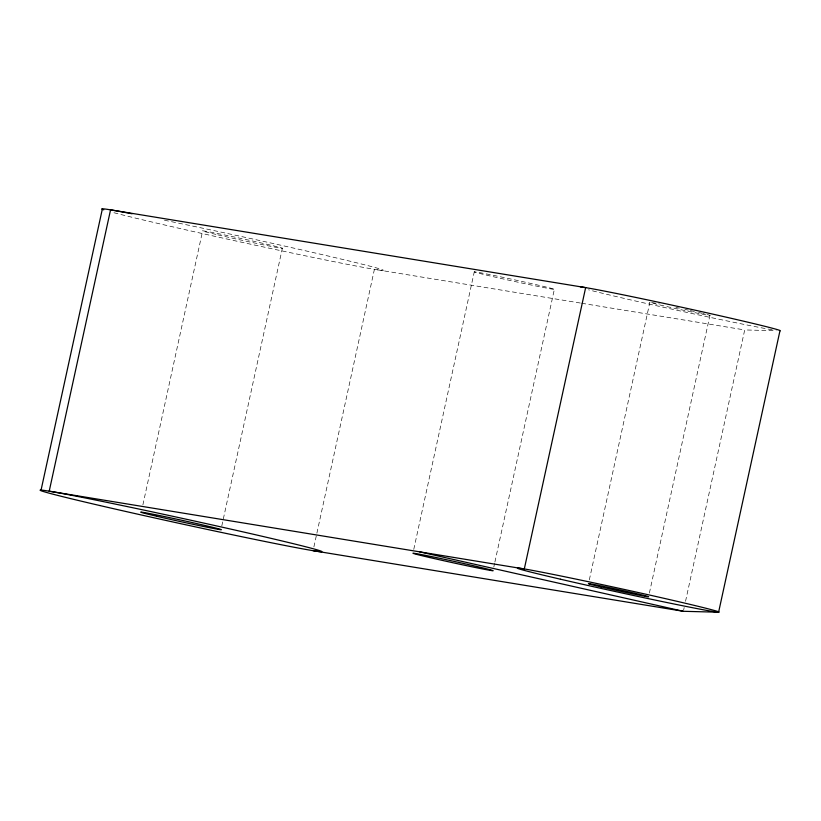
<?xml version="1.0" encoding="UTF-8"?>
<svg xmlns="http://www.w3.org/2000/svg" width="821" height="821" viewBox="0 0 821 821"><rect width="100%" height="100%" fill="white"/><g stroke="black" fill="none" stroke-linecap="round" stroke-linejoin="round"><path stroke-width="0.62" stroke-dasharray="4.11 3.08" d="M142.895 504.843L202.654 230.793M221.793 525.974L282.373 248.178M313.889 546.919L316.619 534.42M316.885 533.168L374.417 269.319L580.416 303.041M413.763 549.393L474.292 271.792M493.821 566.993L494.632 563.247M494.909 561.995L554.339 289.392A41.142 0.79 12.3 0 0 497.547 276.205A41.142 0.79 12.3 0 0 491.061 276.184A41.142 0.79 12.3 0 0 554.339 289.392M589.334 579.862L649.863 302.261A30.859 0.595 12.3 0 0 688.778 311.385A30.859 0.595 12.3 0 0 703.094 313.53M649.38 593.06L709.908 315.459M683.636 610.044L684.18 607.54M685.545 601.29L744.709 329.939L776.173 330.76M581.678 303.257L744.709 329.939M772.171 329.775A102.861 1.97 12.3 0 1 681.061 311.138A102.861 1.97 12.3 0 1 588.544 289.803M164.487 220.233A144.003 2.761 12.3 0 1 364.873 264.865A144.003 2.761 12.3 0 1 302.949 255.321A144.003 2.761 12.3 0 1 111.43 212.054M651.617 302.487A30.859 0.595 12.3 0 1 659.458 303.965M675.929 307.403A30.859 0.595 12.3 0 1 679.316 308.132M684.919 309.363A30.859 0.595 12.3 0 1 688.234 310.102M690.369 310.574A30.859 0.595 12.3 0 1 697.327 312.165M698.579 312.462A30.859 0.595 12.3 0 1 702.058 313.283M217.863 234.857A41.142 0.79 12.3 0 0 282.321 248.373A41.142 0.79 12.3 0 0 227.273 235.524A41.142 0.79 12.3 0 0 217.863 234.857"/><path stroke-width="1.23" d="M41.05 490.137L102.399 208.791M313.068 550.675L683.359 611.296L718.601 612.209L779.95 330.863A102.861 1.97 12.3 0 0 691.836 309.466A102.861 1.97 12.3 0 0 580.437 286.898M419.5 551.815L683.359 611.296M103.774 209.827A144.003 2.761 12.3 0 1 127.707 212.937M128.774 213.132A144.003 2.761 12.3 0 1 132.099 213.768M110.558 209.848L49.209 491.194L524.301 568.974L585.65 287.617L110.558 209.848M99.752 505.51A144.003 2.761 12.3 0 0 321.237 551.733A144.003 2.761 12.3 0 0 122.432 505.572A144.003 2.761 12.3 0 0 99.752 505.51M560.404 579.195A102.861 1.97 12.3 0 0 718.601 612.209A102.861 1.97 12.3 0 0 576.609 579.236A102.861 1.97 12.3 0 0 560.404 579.195M601.095 586.912A30.859 0.595 12.3 0 0 648.559 596.816A30.859 0.595 12.3 0 0 605.96 586.923A30.859 0.595 12.3 0 0 601.095 586.912M156.524 516.214A41.142 0.79 12.3 0 0 220.972 529.73A41.142 0.79 12.3 0 0 165.934 516.871A41.142 0.79 12.3 0 0 156.524 516.214M429.722 557.541A41.142 0.79 12.3 0 0 493 570.749A41.142 0.79 12.3 0 0 436.197 557.562A41.142 0.79 12.3 0 0 429.722 557.541"/></g></svg>
